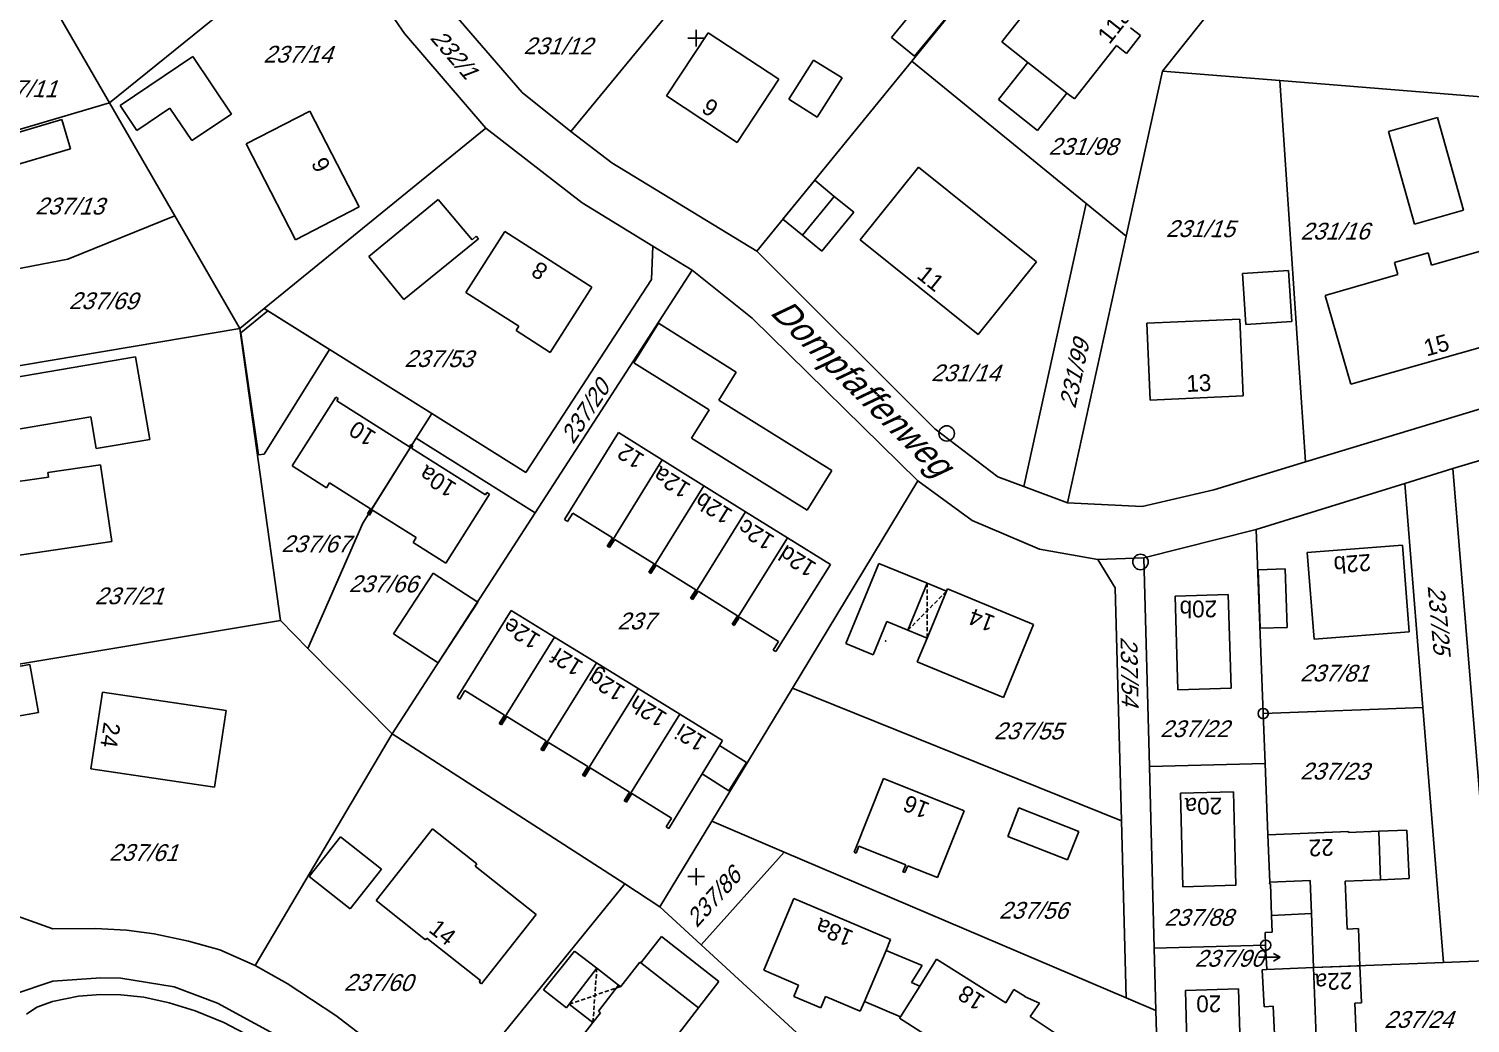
# Model space of a CAD drawing. Extents: x 4459737 to 4461180, y 5304018 to 5304640.
# Drawn here: x 4460520.4 to 4460692.3, y 5304282.5 to 5304401.1 of the extents above; entities that cross this region are included whole.
import ezdxf

# ---------------------------------------------------------------- set-up
doc = ezdxf.new("R2010")
doc.units = 0
doc.header["$MEASUREMENT"] = 0
doc.linetypes.add('DASHED', pattern=[0.75, 0.5, -0.25])
for name, color, linetype in [('1', 7, 'CONTINUOUS'), ('10', 7, 'CONTINUOUS'), ('14', 7, 'CONTINUOUS'), ('15', 7, 'CONTINUOUS'), ('3', 7, 'CONTINUOUS'), ('4', 7, 'CONTINUOUS'), ('5', 7, 'CONTINUOUS'), ('6', 7, 'CONTINUOUS'), ('7', 7, 'CONTINUOUS')]:
    doc.layers.add(name, color=color, linetype=linetype)
doc.styles.add('txt', font='TXT', dxfattribs={"height": 0.2})

# ---------------------------------------------------------------- blocks, each defined once
blk = doc.blocks.new('3')
at = {"layer": '1', "color": 2, "linetype": 'CONTINUOUS'}
blk.add_circle((0, 0), 0.917, dxfattribs=at)
blk = doc.blocks.new('10')
at = {"layer": '1', "color": 2, "linetype": 'CONTINUOUS'}
blk.add_circle((0, 0), 0.61, dxfattribs=at)
blk = doc.blocks.new('400')
at = {"layer": '15', "color": 7, "linetype": 'CONTINUOUS'}
for p, q in [((-1, 0), (0, 0)), ((0, 0), (0, 1)), ((0, 0), (1, 0)), ((0, -1), (0, 0))]:
    blk.add_line(p, q, dxfattribs=at)
blk = doc.blocks.new('60')
at = {"layer": '4', "color": 2, "linetype": 'CONTINUOUS'}
for p in [(-2.599995, 0), (-0.799999, 0.449999), (-0.799999, -0.449999)]:
    blk.add_line(p, (0, 0), dxfattribs=at)

msp = doc.modelspace()

# ---------------------------------------------------------------- linework, layer by layer
at = {"layer": '10', "color": 30, "linetype": 'CONTINUOUS'}
for p, q in [((4460523.29, 5304287.53), (4460529.02, 5304287.92)), ((4460529.02, 5304287.92), (4460531.42, 5304287.91)), ((4460531.42, 5304287.91), (4460537.79, 5304286.87)), ((4460518.58, 5304285.93), (4460523.29, 5304287.53)), ((4460537.79, 5304286.87), (4460542.95, 5304284.92)), ((4460542.95, 5304284.92), (4460551.86, 5304280.07))]:
    msp.add_line(p, q, dxfattribs=at)
at = {"layer": '3', "color": 7, "linetype": 'CONTINUOUS'}
for p, q in [((4460530.07, 5304392.31), (4460513.19, 5304421.55)), ((4460530.07, 5304392.31), (4460556.36, 5304413.55)), ((4460565.23, 5304400.56), (4460556.36, 5304413.55)), ((4460655.62, 5304396.07), (4460668.42, 5304412.24)), ((4460602.33, 5304409.87), (4460585.05, 5304388.88)), ((4460625.71, 5304397.26), (4460637.08, 5304411.21)), ((4460570.09, 5304404.13), (4460579.26, 5304393.53)), ((4460574.94, 5304389.29), (4460565.23, 5304400.56)), ((4460607.25, 5304374.6), (4460625.71, 5304397.26)), ((4460646.51, 5304380.28), (4460625.71, 5304397.26)), ((4460655.62, 5304396.07), (4460651.28, 5304376.38)), ((4460655.62, 5304396.07), (4460669.59, 5304394.94)), ((4460669.59, 5304394.94), (4460672.68, 5304349.48)), ((4460694.61, 5304392.92), (4460669.59, 5304394.94)), ((4460579.26, 5304393.53), (4460585.05, 5304388.88)), ((4460530.07, 5304392.31), (4460499.76, 5304383.31)), ((4460530.07, 5304392.31), (4460537.85, 5304378.83)), ((4460574.94, 5304389.29), (4460548.51, 5304367.75)), ((4460574.94, 5304389.29), (4460586.42, 5304380.36)), ((4460589.95, 5304385.15), (4460585.05, 5304388.88)), ((4460607.25, 5304374.6), (4460589.95, 5304385.15)), ((4460537.85, 5304378.83), (4460525.1, 5304373.65)), ((4460545.61, 5304365.38), (4460537.85, 5304378.83)), ((4460586.42, 5304380.36), (4460594.84, 5304375.2)), ((4460639.07, 5304346.54), (4460646.51, 5304380.28)), ((4460646.51, 5304380.28), (4460651.28, 5304376.38)), ((4460644.27, 5304344.58), (4460651.28, 5304376.38)), ((4460594.67, 5304371.22), (4460594.84, 5304375.2)), ((4460599.54, 5304372.33), (4460594.84, 5304375.2)), ((4460607.25, 5304374.6), (4460628.48, 5304353.43)), ((4460502.78, 5304369.34), (4460525.1, 5304373.65)), ((4460599.54, 5304372.33), (4460580.83, 5304343.4)), ((4460606.67, 5304366.63), (4460599.54, 5304372.33)), ((4460594.67, 5304371.22), (4460579.72, 5304348.22)), ((4460545.61, 5304365.38), (4460548.51, 5304367.75)), ((4460548.51, 5304367.75), (4460568.49, 5304355.25)), ((4460545.61, 5304365.38), (4460504.98, 5304358.54)), ((4460545.61, 5304365.38), (4460550.44, 5304330.54)), ((4460606.67, 5304366.63), (4460626.46, 5304347.21)), ((4460704.09, 5304359), (4460672.68, 5304349.48)), ((4460568.49, 5304355.25), (4460566.63, 5304352.29)), ((4460579.72, 5304348.22), (4460568.49, 5304355.25)), ((4460628.48, 5304353.43), (4460635.98, 5304347.7)), ((4460566.63, 5304352.29), (4460560.27, 5304342.15)), ((4460580.83, 5304343.4), (4460566.63, 5304352.29)), ((4460693.57, 5304349.68), (4460690.21, 5304348.69)), ((4460661.72, 5304346.15), (4460672.68, 5304349.48)), ((4460690.21, 5304348.69), (4460684.49, 5304346.91)), ((4460694.61, 5304295.53), (4460690.21, 5304348.69)), ((4460611.48, 5304322.49), (4460626.46, 5304347.21)), ((4460632.91, 5304342.48), (4460626.46, 5304347.21)), ((4460635.98, 5304347.7), (4460639.07, 5304346.54)), ((4460644.27, 5304344.58), (4460639.07, 5304346.54)), ((4460666.77, 5304341.42), (4460684.49, 5304346.91)), ((4460684.49, 5304346.91), (4460686.65, 5304320.17)), ((4460644.27, 5304344.58), (4460653.19, 5304344.15)), ((4460653.19, 5304344.15), (4460661.72, 5304346.15)), ((4460563.78, 5304317.03), (4460580.83, 5304343.4)), ((4460553.71, 5304327.23), (4460560.27, 5304342.15)), ((4460632.91, 5304342.48), (4460640.93, 5304339.04)), ((4460666.77, 5304341.42), (4460653.4, 5304338.04)), ((4460666.77, 5304341.42), (4460667.62, 5304319.45)), ((4460640.93, 5304339.04), (4460647.92, 5304337.81)), ((4460653.4, 5304338.04), (4460647.92, 5304337.81)), ((4460649.96, 5304334.45), (4460647.92, 5304337.81)), ((4460654.06, 5304313.12), (4460653.4, 5304338.04)), ((4460649.96, 5304334.45), (4460650.71, 5304306.64)), ((4460511.61, 5304324.08), (4460550.44, 5304330.54)), ((4460550.44, 5304330.54), (4460553.71, 5304327.23)), ((4460563.78, 5304317.03), (4460553.71, 5304327.23)), ((4460601.87, 5304306.62), (4460611.48, 5304322.49)), ((4460611.48, 5304322.49), (4460650.71, 5304306.64)), ((4460667.62, 5304319.45), (4460686.65, 5304320.17)), ((4460667.85, 5304313.49), (4460667.62, 5304319.45)), ((4460689.11, 5304289.75), (4460686.65, 5304320.17)), ((4460563.78, 5304317.03), (4460547.42, 5304289.42)), ((4460563.78, 5304317.03), (4460591.49, 5304299.13)), ((4460654.06, 5304313.12), (4460667.85, 5304313.49)), ((4460654.06, 5304313.12), (4460654.63, 5304291.47)), ((4460667.85, 5304313.49), (4460668.19, 5304305)), ((4460651.28, 5304285.55), (4460650.71, 5304306.64)), ((4460595.69, 5304296.42), (4460601.87, 5304306.62)), ((4460601.87, 5304306.62), (4460610.51, 5304302.94)), ((4460668.4, 5304299.36), (4460668.19, 5304305)), ((4460600.62, 5304291.88), (4460610.51, 5304302.94)), ((4460651.28, 5304285.55), (4460610.51, 5304302.94)), ((4460591.49, 5304299.13), (4460569.72, 5304272.35)), ((4460595.69, 5304296.42), (4460591.49, 5304299.13)), ((4460668.4, 5304299.36), (4460673.2, 5304299.54)), ((4460673.36, 5304295.6), (4460673.2, 5304299.54)), ((4460595.69, 5304296.42), (4460600.62, 5304291.88)), ((4460523.32, 5304293.76), (4460516.81, 5304296.09)), ((4460673.36, 5304295.6), (4460668.62, 5304295.35)), ((4460668.69, 5304293.38), (4460668.62, 5304295.35)), ((4460673.36, 5304295.6), (4460673.61, 5304289.15)), ((4460528.41, 5304293.82), (4460523.32, 5304293.76)), ((4460532.09, 5304293.61), (4460528.41, 5304293.82)), ((4460535.38, 5304293.2), (4460532.09, 5304293.61)), ((4460539.47, 5304292.3), (4460535.38, 5304293.2)), ((4460668.69, 5304293.38), (4460667.84, 5304293.34)), ((4460667.84, 5304293.34), (4460667.91, 5304291.82)), ((4460543.2, 5304291.27), (4460539.47, 5304292.3)), ((4460547.42, 5304289.42), (4460543.2, 5304291.27)), ((4460616.49, 5304277.29), (4460600.62, 5304291.88)), ((4460654.63, 5304291.47), (4460667.91, 5304291.82)), ((4460654.63, 5304291.47), (4460654.82, 5304284.04)), ((4460668.05, 5304288.93), (4460667.91, 5304291.82)), ((4460689.11, 5304289.75), (4460673.61, 5304289.15)), ((4460695.07, 5304289.99), (4460689.11, 5304289.75)), ((4460551.24, 5304287.25), (4460547.42, 5304289.42)), ((4460668.05, 5304288.93), (4460673.61, 5304289.15)), ((4460673.61, 5304289.15), (4460674.02, 5304278.82)), ((4460551.24, 5304287.25), (4460557.03, 5304283.44)), ((4460521.41, 5304284.44), (4460520.16, 5304283.62)), ((4460523.28, 5304285.13), (4460521.41, 5304284.44)), ((4460526.37, 5304285.76), (4460523.28, 5304285.13)), ((4460529.01, 5304285.93), (4460526.37, 5304285.76)), ((4460531.41, 5304285.92), (4460529.01, 5304285.93)), ((4460534.14, 5304285.62), (4460531.41, 5304285.92)), ((4460537.19, 5304284.96), (4460534.14, 5304285.62)), ((4460540.29, 5304283.98), (4460537.19, 5304284.96)), ((4460654.82, 5304284.04), (4460651.28, 5304285.55)), ((4460543.7, 5304282.61), (4460540.29, 5304283.98)), ((4460546.89, 5304280.95), (4460543.7, 5304282.61)), ((4460561.32, 5304280.17), (4460557.03, 5304283.44)), ((4460655.24, 5304268.18), (4460654.82, 5304284.04))]:
    msp.add_line(p, q, dxfattribs=at)
at = {"layer": '5', "color": 1, "linetype": 'CONTINUOUS'}
for p, q in [((4460623.3, 5304400.09), (4460627.44, 5304405.17)), ((4460630.21, 5304402.92), (4460626.06, 5304397.84)), ((4460636.47, 5304399.58), (4460640.28, 5304404.39)), ((4460651.8, 5304401.24), (4460652.98, 5304400.31)), ((4460596.47, 5304393.13), (4460601.45, 5304400.66)), ((4460601.45, 5304400.66), (4460609.87, 5304395.1)), ((4460626.06, 5304397.84), (4460623.3, 5304400.09)), ((4460639.56, 5304397.12), (4460636.47, 5304399.58)), ((4460652.98, 5304400.31), (4460651.31, 5304398.18)), ((4460531.32, 5304391.99), (4460539.98, 5304397.82)), ((4460539.98, 5304397.82), (4460544.59, 5304390.96)), ((4460650.11, 5304399.12), (4460645.1, 5304392.75)), ((4460651.31, 5304398.18), (4460650.11, 5304399.12)), ((4460611.06, 5304392.71), (4460614.01, 5304397.4)), ((4460614.01, 5304397.4), (4460617.41, 5304395.26)), ((4460636.06, 5304392.69), (4460639.56, 5304397.12)), ((4460644.22, 5304393.44), (4460639.56, 5304397.12)), ((4460609.87, 5304395.1), (4460604.9, 5304387.57)), ((4460617.41, 5304395.26), (4460614.44, 5304390.58)), ((4460604.9, 5304387.57), (4460596.47, 5304393.13)), ((4460614.44, 5304390.58), (4460611.06, 5304392.71)), ((4460640.71, 5304389.01), (4460636.06, 5304392.69)), ((4460644.22, 5304393.44), (4460640.71, 5304389.01)), ((4460645.1, 5304392.75), (4460644.22, 5304393.44)), ((4460533.33, 5304389), (4460531.32, 5304391.99)), ((4460537.27, 5304391.65), (4460533.33, 5304389)), ((4460539.87, 5304387.79), (4460537.27, 5304391.65)), ((4460544.59, 5304390.96), (4460539.87, 5304387.79)), ((4460546.34, 5304387.4), (4460553.93, 5304391.31)), ((4460553.93, 5304391.31), (4460559.83, 5304379.88)), ((4460513.64, 5304387.12), (4460524.38, 5304390.3)), ((4460524.38, 5304390.3), (4460525.41, 5304386.8)), ((4460682.54, 5304388.88), (4460688.39, 5304390.53)), ((4460688.39, 5304390.53), (4460691.48, 5304379.48)), ((4460685.66, 5304377.83), (4460682.54, 5304388.88)), ((4460525.41, 5304386.8), (4460514.66, 5304383.64)), ((4460552.23, 5304375.97), (4460546.34, 5304387.4)), ((4460619.55, 5304375.97), (4460626.5, 5304384.61)), ((4460626.5, 5304384.61), (4460640.58, 5304373.31)), ((4460610.34, 5304378.42), (4460614.15, 5304383.05)), ((4460614.15, 5304383.05), (4460616.47, 5304381.14)), ((4460560.97, 5304373.96), (4460569.26, 5304380.76)), ((4460569.26, 5304380.76), (4460573.29, 5304375.97)), ((4460616.47, 5304381.14), (4460612.67, 5304376.51)), ((4460616.47, 5304381.14), (4460618.79, 5304379.24)), ((4460559.83, 5304379.88), (4460552.23, 5304375.97)), ((4460618.79, 5304379.24), (4460614.99, 5304374.6)), ((4460691.48, 5304379.48), (4460685.66, 5304377.83)), ((4460612.67, 5304376.51), (4460610.34, 5304378.42)), ((4460574.06, 5304376.07), (4460565.16, 5304368.82)), ((4460572.56, 5304369.69), (4460577.19, 5304376.94)), ((4460573.29, 5304375.97), (4460573.79, 5304376.39)), ((4460573.79, 5304376.39), (4460574.06, 5304376.07)), ((4460577.19, 5304376.94), (4460587.58, 5304370.31)), ((4460614.99, 5304374.6), (4460612.67, 5304376.51)), ((4460633.64, 5304364.66), (4460619.55, 5304375.97)), ((4460565.16, 5304368.82), (4460560.97, 5304373.96)), ((4460683.26, 5304373.26), (4460687.27, 5304374.4)), ((4460687.27, 5304374.4), (4460687.69, 5304372.94)), ((4460687.69, 5304372.94), (4460695.86, 5304375.28)), ((4460640.58, 5304373.31), (4460633.64, 5304364.66)), ((4460665.14, 5304371.92), (4460670.63, 5304372.3)), ((4460670.63, 5304372.3), (4460671.05, 5304366.23)), ((4460683.67, 5304371.8), (4460683.26, 5304373.26)), ((4460587.58, 5304370.31), (4460582.62, 5304362.53)), ((4460665.56, 5304365.85), (4460665.14, 5304371.92)), ((4460675.02, 5304369.33), (4460683.67, 5304371.8)), ((4460578.88, 5304365.66), (4460572.56, 5304369.69)), ((4460678.05, 5304358.72), (4460675.02, 5304369.33)), ((4460545.74, 5304364.86), (4460548.96, 5304367.47)), ((4460548.96, 5304367.47), (4460556.31, 5304362.88)), ((4460578.54, 5304365.13), (4460578.88, 5304365.66)), ((4460582.62, 5304362.53), (4460578.54, 5304365.13)), ((4460592.58, 5304361.29), (4460595.51, 5304366)), ((4460595.51, 5304366), (4460604.79, 5304360.17)), ((4460653.75, 5304366.03), (4460664.84, 5304366.51)), ((4460654.15, 5304356.85), (4460653.75, 5304366.03)), ((4460664.84, 5304366.51), (4460665.24, 5304357.33)), ((4460671.05, 5304366.23), (4460665.56, 5304365.85)), ((4460547.82, 5304350.31), (4460545.74, 5304364.86)), ((4460698.88, 5304364.65), (4460678.05, 5304358.72)), ((4460514.13, 5304358.74), (4460533.17, 5304362.01)), ((4460533.17, 5304362.01), (4460534.87, 5304352.15)), ((4460556.31, 5304362.88), (4460548.51, 5304350.38)), ((4460601.57, 5304355.69), (4460592.58, 5304361.29)), ((4460604.79, 5304360.17), (4460602.72, 5304356.84)), ((4460551.84, 5304348.98), (4460557.05, 5304357.2)), ((4460557.05, 5304357.2), (4460557.32, 5304357.03)), ((4460557.32, 5304357.03), (4460557.15, 5304356.75)), ((4460557.15, 5304356.75), (4460565.82, 5304351.26)), ((4460602.72, 5304356.84), (4460616.19, 5304348.45)), ((4460665.24, 5304357.33), (4460654.15, 5304356.85)), ((4460527.82, 5304354.86), (4460515.18, 5304352.68)), ((4460528.48, 5304351.05), (4460527.82, 5304354.86)), ((4460599.46, 5304352.3), (4460601.57, 5304355.69)), ((4460534.87, 5304352.15), (4460528.48, 5304351.05)), ((4460566.11, 5304351.46), (4460560.94, 5304343.21)), ((4460565.82, 5304351.26), (4460565.99, 5304351.53)), ((4460565.99, 5304351.53), (4460566.11, 5304351.46)), ((4460566.24, 5304351.38), (4460566.06, 5304351.1)), ((4460566.11, 5304351.46), (4460566.24, 5304351.38)), ((4460584.3, 5304342.59), (4460590.77, 5304352.96)), ((4460590.77, 5304352.96), (4460595.97, 5304349.72)), ((4460613.25, 5304343.72), (4460599.46, 5304352.3)), ((4460548.51, 5304350.38), (4460547.82, 5304350.31)), ((4460566.06, 5304351.1), (4460574.9, 5304345.53)), ((4460589.54, 5304339.32), (4460595.97, 5304349.72)), ((4460595.97, 5304349.72), (4460600.94, 5304346.63)), ((4460522.71, 5304348.2), (4460529, 5304349.11)), ((4460522.79, 5304347.66), (4460522.71, 5304348.2)), ((4460529, 5304349.11), (4460530.34, 5304339.96)), ((4460555.92, 5304346.39), (4460551.84, 5304348.98)), ((4460616.19, 5304348.45), (4460613.25, 5304343.72)), ((4460508.54, 5304345.61), (4460522.79, 5304347.66)), ((4460556.29, 5304346.98), (4460555.92, 5304346.39)), ((4460561.19, 5304343.88), (4460556.29, 5304346.98)), ((4460594.49, 5304336.23), (4460600.94, 5304346.63)), ((4460600.94, 5304346.63), (4460605.91, 5304343.53)), ((4460575.36, 5304345.62), (4460570.16, 5304337.39)), ((4460574.9, 5304345.53), (4460575.07, 5304345.81)), ((4460575.07, 5304345.81), (4460575.36, 5304345.62)), ((4460560.81, 5304343.29), (4460561.19, 5304343.88)), ((4460560.94, 5304343.21), (4460560.81, 5304343.29)), ((4460561.07, 5304343.13), (4460560.94, 5304343.21)), ((4460561.44, 5304343.72), (4460561.07, 5304343.13)), ((4460566.63, 5304340.45), (4460561.44, 5304343.72)), ((4460585.3, 5304343.36), (4460584.67, 5304342.36)), ((4460590.04, 5304340.4), (4460585.3, 5304343.36)), ((4460599.46, 5304333.12), (4460605.91, 5304343.53)), ((4460605.91, 5304343.53), (4460610.9, 5304340.42)), ((4460584.67, 5304342.36), (4460584.3, 5304342.59)), ((4460530.34, 5304339.96), (4460509.81, 5304336.94)), ((4460566.26, 5304339.85), (4460566.63, 5304340.45)), ((4460570.16, 5304337.39), (4460566.26, 5304339.85)), ((4460589.41, 5304339.4), (4460590.04, 5304340.4)), ((4460589.54, 5304339.32), (4460589.41, 5304339.4)), ((4460589.68, 5304339.24), (4460589.54, 5304339.32)), ((4460590.3, 5304340.23), (4460589.68, 5304339.24)), ((4460594.99, 5304337.31), (4460590.3, 5304340.23)), ((4460610.9, 5304340.42), (4460604.43, 5304330.02)), ((4460610.9, 5304340.42), (4460616.01, 5304337.24)), ((4460672.87, 5304338.66), (4460684.22, 5304339.55)), ((4460684.22, 5304339.55), (4460685.03, 5304329.2)), ((4460673.68, 5304328.31), (4460672.87, 5304338.66)), ((4460563.94, 5304328.96), (4460568.66, 5304336.21)), ((4460568.66, 5304336.21), (4460573.97, 5304332.75)), ((4460594.36, 5304336.31), (4460594.99, 5304337.31)), ((4460594.49, 5304336.23), (4460594.36, 5304336.31)), ((4460594.61, 5304336.16), (4460594.49, 5304336.23)), ((4460595.24, 5304337.16), (4460594.61, 5304336.16)), ((4460599.96, 5304334.21), (4460595.24, 5304337.16)), ((4460616.01, 5304337.24), (4460609.49, 5304326.86)), ((4460617.84, 5304327.8), (4460621.8, 5304337.36)), ((4460621.8, 5304337.36), (4460627.57, 5304335.01)), ((4460667.01, 5304336.61), (4460670.25, 5304336.71)), ((4460667.24, 5304329.62), (4460667.01, 5304336.61)), ((4460670.25, 5304336.71), (4460670.49, 5304329.73)), ((4460599.33, 5304333.2), (4460599.96, 5304334.21)), ((4460627.57, 5304335.01), (4460625.26, 5304329.39)), ((4460629.85, 5304334.05), (4460629.97, 5304334.34)), ((4460629.97, 5304334.34), (4460640.25, 5304330.09)), ((4460573.97, 5304332.75), (4460569.25, 5304325.5)), ((4460599.46, 5304333.12), (4460599.33, 5304333.2)), ((4460599.6, 5304333.04), (4460599.46, 5304333.12)), ((4460600.23, 5304334.04), (4460599.6, 5304333.04)), ((4460604.92, 5304331.1), (4460600.23, 5304334.04)), ((4460627.54, 5304328.45), (4460629.85, 5304334.05)), ((4460657.12, 5304333.45), (4460663.44, 5304333.66)), ((4460657.43, 5304322.3), (4460657.12, 5304333.45)), ((4460663.44, 5304333.66), (4460663.78, 5304322.49)), ((4460571.52, 5304321.35), (4460577.96, 5304331.76)), ((4460577.96, 5304331.76), (4460583.13, 5304328.57)), ((4460604.29, 5304330.1), (4460604.92, 5304331.1)), ((4460605.18, 5304330.94), (4460604.56, 5304329.94)), ((4460609.84, 5304328.05), (4460605.18, 5304330.94)), ((4460604.43, 5304330.02), (4460604.29, 5304330.1)), ((4460604.56, 5304329.94), (4460604.43, 5304330.02)), ((4460622.76, 5304330.43), (4460621.11, 5304326.44)), ((4460625.26, 5304329.39), (4460622.76, 5304330.43)), ((4460640.25, 5304330.09), (4460636.65, 5304321.38)), ((4460670.49, 5304329.73), (4460667.24, 5304329.62)), ((4460685.03, 5304329.2), (4460673.68, 5304328.31)), ((4460569.25, 5304325.5), (4460563.94, 5304328.96)), ((4460583.13, 5304328.57), (4460576.67, 5304318.17)), ((4460583.13, 5304328.57), (4460588.12, 5304325.5)), ((4460609.21, 5304327.03), (4460609.84, 5304328.05)), ((4460621.11, 5304326.44), (4460617.84, 5304327.8)), ((4460626.37, 5304325.62), (4460627.54, 5304328.45)), ((4460609.49, 5304326.86), (4460609.21, 5304327.03)), ((4460636.65, 5304321.38), (4460626.37, 5304325.62)), ((4460514.08, 5304324.18), (4460520.57, 5304325.32)), ((4460520.57, 5304325.32), (4460521.58, 5304319.59)), ((4460581.65, 5304315.09), (4460588.12, 5304325.5)), ((4460588.12, 5304325.5), (4460593.08, 5304322.45)), ((4460572.44, 5304322.19), (4460571.82, 5304321.17)), ((4460577.17, 5304319.28), (4460572.44, 5304322.19)), ((4460586.6, 5304312.03), (4460593.08, 5304322.45)), ((4460593.08, 5304322.45), (4460598.08, 5304319.37)), ((4460663.78, 5304322.49), (4460657.43, 5304322.3)), ((4460527.85, 5304312.88), (4460529.21, 5304322.01)), ((4460529.21, 5304322.01), (4460543.96, 5304319.81)), ((4460571.82, 5304321.17), (4460571.52, 5304321.35)), ((4460521.58, 5304319.59), (4460515.09, 5304318.45)), ((4460543.96, 5304319.81), (4460542.6, 5304310.68)), ((4460576.53, 5304318.25), (4460577.17, 5304319.28)), ((4460577.44, 5304319.1), (4460576.81, 5304318.09)), ((4460582.14, 5304316.2), (4460577.44, 5304319.1)), ((4460591.58, 5304308.95), (4460598.08, 5304319.37)), ((4460598.08, 5304319.37), (4460603.17, 5304316.24)), ((4460576.67, 5304318.17), (4460576.53, 5304318.25)), ((4460576.81, 5304318.09), (4460576.67, 5304318.17)), ((4460581.51, 5304315.18), (4460582.14, 5304316.2)), ((4460582.42, 5304316.02), (4460581.79, 5304315.01)), ((4460587.09, 5304313.13), (4460582.42, 5304316.02)), ((4460602.81, 5304315.66), (4460600.72, 5304312.25)), ((4460603.17, 5304316.24), (4460602.81, 5304315.66)), ((4460602.81, 5304315.66), (4460606.02, 5304313.63)), ((4460581.65, 5304315.09), (4460581.51, 5304315.18)), ((4460581.79, 5304315.01), (4460581.65, 5304315.09)), ((4460606.02, 5304313.63), (4460603.92, 5304310.23)), ((4460542.6, 5304310.68), (4460527.85, 5304312.88)), ((4460586.46, 5304312.11), (4460587.09, 5304313.13)), ((4460586.6, 5304312.03), (4460586.46, 5304312.11)), ((4460586.74, 5304311.95), (4460586.6, 5304312.03)), ((4460587.37, 5304312.97), (4460586.74, 5304311.95)), ((4460592.08, 5304310.06), (4460587.37, 5304312.97)), ((4460600.72, 5304312.25), (4460596.74, 5304305.76)), ((4460603.92, 5304310.23), (4460600.72, 5304312.25)), ((4460618.83, 5304302.92), (4460622.36, 5304311.72)), ((4460622.36, 5304311.72), (4460631.98, 5304307.87)), ((4460657.74, 5304309.94), (4460664.06, 5304310.12)), ((4460664.06, 5304310.12), (4460664.34, 5304298.97)), ((4460591.44, 5304309.03), (4460592.08, 5304310.06)), ((4460591.58, 5304308.95), (4460591.44, 5304309.03)), ((4460591.72, 5304308.87), (4460591.58, 5304308.95)), ((4460592.36, 5304309.9), (4460591.72, 5304308.87)), ((4460597.08, 5304306.98), (4460592.36, 5304309.9)), ((4460658.02, 5304298.79), (4460657.74, 5304309.94)), ((4460596.44, 5304305.94), (4460597.08, 5304306.98)), ((4460631.98, 5304307.87), (4460628.78, 5304299.89)), ((4460637.17, 5304304.78), (4460638.5, 5304308.19)), ((4460638.5, 5304308.19), (4460645.62, 5304305.4)), ((4460561.84, 5304297.15), (4460568.59, 5304305.71)), ((4460568.59, 5304305.71), (4460573.88, 5304301.54)), ((4460596.74, 5304305.76), (4460596.44, 5304305.94)), ((4460645.62, 5304305.4), (4460644.29, 5304301.99)), ((4460668.19, 5304305), (4460677.8, 5304305.38)), ((4460677.8, 5304305.27), (4460681.4, 5304305.41)), ((4460677.8, 5304305.38), (4460677.8, 5304305.27)), ((4460681.4, 5304305.41), (4460684.76, 5304305.54)), ((4460681.61, 5304299.63), (4460681.4, 5304305.41)), ((4460684.76, 5304305.54), (4460685.02, 5304299.78)), ((4460553.87, 5304300.02), (4460557.62, 5304304.75)), ((4460557.62, 5304304.75), (4460562.49, 5304300.9)), ((4460619.42, 5304303.65), (4460619.09, 5304302.82)), ((4460624.99, 5304301.41), (4460619.42, 5304303.65)), ((4460644.29, 5304301.99), (4460637.17, 5304304.78)), ((4460573.88, 5304301.54), (4460573.65, 5304301.25)), ((4460619.09, 5304302.82), (4460618.83, 5304302.92)), ((4460558.75, 5304296.17), (4460553.87, 5304300.02)), ((4460562.49, 5304300.9), (4460558.75, 5304296.17)), ((4460573.65, 5304301.25), (4460580.94, 5304295.5)), ((4460624.65, 5304300.58), (4460624.99, 5304301.41)), ((4460624.91, 5304300.48), (4460624.65, 5304300.58)), ((4460625.24, 5304301.31), (4460624.91, 5304300.48)), ((4460628.78, 5304299.89), (4460625.24, 5304301.31)), ((4460685.02, 5304299.78), (4460681.61, 5304299.63)), ((4460664.34, 5304298.97), (4460658.02, 5304298.79)), ((4460668.38, 5304299.14), (4460668.4, 5304299.36)), ((4460668.48, 5304299.13), (4460668.38, 5304299.14)), ((4460668.62, 5304295.35), (4460668.48, 5304299.13)), ((4460681.61, 5304299.63), (4460677.4, 5304299.46)), ((4460677.4, 5304299.46), (4460677.63, 5304293.75)), ((4460567.75, 5304292.47), (4460561.84, 5304297.15)), ((4460608.06, 5304288.83), (4460611.67, 5304297.38)), ((4460611.67, 5304297.38), (4460623.2, 5304292.5)), ((4460580.94, 5304295.5), (4460574.41, 5304287.22)), ((4460677.63, 5304293.75), (4460678.97, 5304293.8)), ((4460678.97, 5304293.8), (4460679.15, 5304289.37)), ((4460567.91, 5304292.68), (4460567.75, 5304292.47)), ((4460574.31, 5304287.62), (4460567.91, 5304292.68)), ((4460593.42, 5304289.71), (4460595.87, 5304292.85)), ((4460595.87, 5304292.85), (4460602.73, 5304287.5)), ((4460620.08, 5304285.13), (4460622.66, 5304291.21)), ((4460623.2, 5304292.5), (4460622.66, 5304291.21)), ((4460622.66, 5304291.21), (4460626.95, 5304289.4)), ((4460581.82, 5304286.52), (4460585.5, 5304291.1)), ((4460585.5, 5304291.1), (4460588.17, 5304289.1)), ((4460591.02, 5304286.9), (4460593.29, 5304289.81)), ((4460593.29, 5304289.81), (4460593.42, 5304289.71)), ((4460593.42, 5304289.71), (4460600.29, 5304284.37)), ((4460626.67, 5304286.95), (4460628.68, 5304290.16)), ((4460628.68, 5304290.16), (4460636.92, 5304284.97)), ((4460588.17, 5304289.1), (4460584.88, 5304284.79)), ((4460612.22, 5304287.07), (4460608.06, 5304288.83)), ((4460626.95, 5304289.4), (4460625.7, 5304287.37)), ((4460667.51, 5304288.9), (4460668.05, 5304288.93)), ((4460667.72, 5304284.49), (4460667.51, 5304288.9)), ((4460679.15, 5304289.37), (4460673.61, 5304289.15)), ((4460679.15, 5304289.37), (4460679.34, 5304284.94)), ((4460574.15, 5304287.42), (4460574.31, 5304287.62)), ((4460574.41, 5304287.22), (4460574.15, 5304287.42)), ((4460584.55, 5304284.37), (4460581.82, 5304286.52)), ((4460588.36, 5304283.95), (4460590.76, 5304287.06)), ((4460590.76, 5304287.06), (4460591.02, 5304286.9)), ((4460602.73, 5304287.5), (4460600.29, 5304284.37)), ((4460611.64, 5304285.7), (4460612.22, 5304287.07)), ((4460624.38, 5304283.28), (4460626.67, 5304286.95)), ((4460625.7, 5304287.37), (4460626.67, 5304286.95)), ((4460636.92, 5304284.97), (4460637.9, 5304286.53)), ((4460637.9, 5304286.53), (4460639.24, 5304285.69)), ((4460658.35, 5304286.44), (4460664.69, 5304286.61)), ((4460658.64, 5304275.31), (4460658.35, 5304286.44)), ((4460664.69, 5304286.61), (4460664.99, 5304275.45)), ((4460584.88, 5304284.79), (4460584.55, 5304284.37)), ((4460600.29, 5304284.37), (4460593.23, 5304275.21)), ((4460614.87, 5304284.34), (4460611.64, 5304285.7)), ((4460615.45, 5304285.7), (4460614.87, 5304284.34)), ((4460619.58, 5304283.95), (4460615.45, 5304285.7)), ((4460620.08, 5304285.13), (4460619.58, 5304283.95)), ((4460624.38, 5304283.28), (4460620.08, 5304285.13)), ((4460639.24, 5304285.69), (4460639.22, 5304285.65)), ((4460639.22, 5304285.65), (4460640.95, 5304284.93)), ((4460640.95, 5304284.93), (4460639.82, 5304283.32)), ((4460668.82, 5304284.55), (4460667.72, 5304284.49)), ((4460669.11, 5304278.55), (4460668.82, 5304284.55)), ((4460679.34, 5304284.94), (4460678.56, 5304284.9)), ((4460678.56, 5304284.9), (4460678.8, 5304279.22)), ((4460585.56, 5304279.82), (4460587.71, 5304282.61)), ((4460587.71, 5304282.61), (4460588.6, 5304283.76)), ((4460588.6, 5304283.76), (4460588.36, 5304283.95)), ((4460624.27, 5304283.11), (4460624.38, 5304283.28)), ((4460631.54, 5304278.49), (4460624.27, 5304283.11)), ((4460639.82, 5304283.32), (4460643.16, 5304281.11))]:
    msp.add_line(p, q, dxfattribs=at)
msp.add_point((4460622.59, 5304328.12), dxfattribs=at)
at = {"layer": '6', "color": 1, "linetype": 'DASHED'}
for p, q in [((4460627.57, 5304335.01), (4460627.54, 5304328.45)), ((4460625.26, 5304329.39), (4460629.85, 5304334.05)), ((4460588.17, 5304289.1), (4460587.71, 5304282.61)), ((4460591.02, 5304286.9), (4460584.88, 5304284.79))]:
    msp.add_line(p, q, dxfattribs=at)
at = {"layer": '6', "color": 1, "linetype": 'CONTINUOUS'}
for p, q in [((4460627.57, 5304335.01), (4460629.85, 5304334.05)), ((4460627.54, 5304328.45), (4460625.26, 5304329.39)), ((4460590.76, 5304287.06), (4460588.17, 5304289.1)), ((4460587.71, 5304282.61), (4460584.88, 5304284.79))]:
    msp.add_line(p, q, dxfattribs=at)

# ---------------------------------------------------------------- block references
at = {"layer": '1', "color": 2, "linetype": 'CONTINUOUS'}
for name, p in [('3', (4460629.88, 5304352.86)), ('3', (4460652.99, 5304337.53)), ('10', (4460667.62, 5304319.45)), ('10', (4460667.91, 5304291.82))]:
    msp.add_blockref(name, p, dxfattribs=at)
at = {"layer": '15', "color": 7, "linetype": 'CONTINUOUS'}
for p in [(4460600, 5304400), (4460600, 5304300)]:
    msp.add_blockref('400', p, dxfattribs=at)
at = {"layer": '4', "color": 2, "linetype": 'CONTINUOUS'}
msp.add_blockref('60', (4460669.65, 5304290.38), dxfattribs=at)

# ---------------------------------------------------------------- texts
at = {"layer": '14', "color": 7, "linetype": 'CONTINUOUS', "style": 'txt', "oblique": 20}
msp.add_text('Dompfaffenweg', height=3, rotation=315.4059, dxfattribs=at).set_placement((4460608.7, 5304367.2))
at = {"layer": '4', "color": 2, "linetype": 'CONTINUOUS', "style": 'txt', "oblique": 20}
for s, rotation, p in [('232/1', 310.77, (4460568.2, 5304400)), ('231/12', 359.7003, (4460579.4, 5304398.1)), ('237/14', 359.7003, (4460548.4, 5304397.1)), ('237/11', 359.7003, (4460515.6, 5304393)), ('231/98', 359.7003, (4460642.02, 5304386.11)), ('237/13', 359.7003, (4460521.2, 5304379)), ('231/15', 359.7003, (4460656, 5304376.3)), ('237/69', 359.7003, (4460525.2, 5304367.7)), ('231/99', 77.9004, (4460645.21, 5304355.74)), ('237/53', 359.7003, (4460565.2, 5304360.8)), ('231/14', 359.7003, (4460628, 5304359.1)), ('237/20', 56.7, (4460585.34, 5304351.46)), ('237/67', 359.7003, (4460550.53, 5304338.71)), ('237/66', 359.7003, (4460558.57, 5304333.94)), ('237/21', 359.7003, (4460528.3, 5304332.5)), ('237/25', 275.1588, (4460687.22, 5304334.67)), ('237', 359.7003, (4460590.6, 5304329.5)), ('237/54', 271.1997, (4460650.6, 5304328.61)), ('237/81', 359.7003, (4460672, 5304323.3)), ('237/55', 359.7003, (4460635.5, 5304316.4)), ('237/23', 359.7003, (4460672, 5304311.6)), ('237/61', 359.7003, (4460530, 5304301.9)), ('237/86', 48.2004, (4460600.08, 5304293.82)), ('237/56', 359.7003, (4460636.1, 5304295)), ('237/60', 359.7003, (4460558, 5304286.4))]:
    msp.add_text(s, height=2, rotation=rotation, dxfattribs=at).set_placement(p)
for s, p in [('231/16', (4460672.05, 5304375.99)), ('237/22', (4460655.31, 5304316.64)), ('237/88', (4460655.81, 5304294.14)), ('237/90', (4460659.44, 5304289.26)), ('237/24', (4460682.03, 5304281.97))]:
    msp.add_text(s, height=2, dxfattribs=at).set_placement(p)
at = {"layer": '7', "color": 1, "linetype": 'CONTINUOUS', "style": 'txt'}
for s, rotation, p in [('11a', 51.7662, (4460649.28, 5304399.18)), ('9', 326.7045, (4460600.5, 5304391.3)), ('6', 117.3024, (4460556.5, 5304384.7)), ('8', 147.4578, (4460582.5, 5304372.7)), ('11', 321.246, (4460626.2, 5304371.5)), ('15', 15.8913, (4460687.11, 5304362.03)), ('13', 2.8107, (4460658.5, 5304357.8)), ('10', 147.618, (4460562, 5304352.9)), ('12', 148.0743, (4460594, 5304350.2)), ('10a', 147.7098, (4460571.6, 5304346.8)), ('12a', 148.1292, (4460599.5, 5304346.7)), ('12b', 148.0464, (4460604.5, 5304343.6)), ('12c', 148.0671, (4460609.5, 5304340.5)), ('12d', 148.1058, (4460614.5, 5304337.3)), ('22b', 184.4838, (4460680.4, 5304338.5)), ('20b', 180.3051, (4460662.11, 5304332.94)), ('12e', 148.3245, (4460581.6, 5304328.7)), ('14', 159.1551, (4460635.8, 5304331)), ('12f', 148.3992, (4460586.7, 5304325.5)), ('12g', 148.4118, (4460591.7, 5304322.5)), ('12h', 148.3668, (4460596.7, 5304319.4)), ('24', 261.5274, (4460529.4, 5304318.5)), ('12i', 148.4109, (4460601.4, 5304316.5)), ('16', 158.1885, (4460628, 5304308.7)), ('20a', 180.8478, (4460662.71, 5304309.44)), ('22', 181.7775, (4460676, 5304304.5)), ('14', 321.6762, (4460568, 5304293.5)), ('18a', 157.5594, (4460618.91, 5304293.44)), ('22a', 182.2743, (4460678.2, 5304288.6)), ('18', 147.6504, (4460634.6, 5304285.6)), ('20', 180.1485, (4460662.61, 5304285.84))]:
    msp.add_text(s, height=2, rotation=rotation, dxfattribs=at).set_placement(p)

doc.saveas('drawing.dxf')
